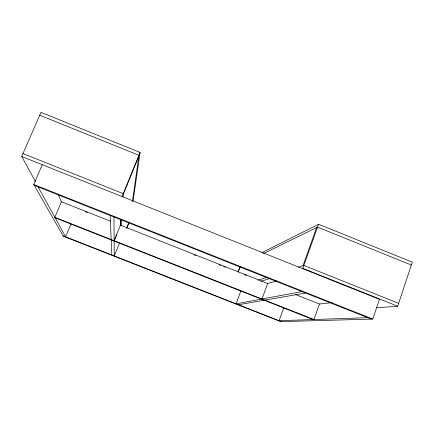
<?xml version="1.0" encoding="UTF-8"?>
<svg xmlns="http://www.w3.org/2000/svg" width="434" height="434" viewBox="0 0 434 434"><rect width="100%" height="100%" fill="white"/><g stroke="black" fill="none" stroke-linecap="round" stroke-linejoin="round"><path stroke-width="0.65" d="M114.137 240.686L120.435 225.165L120.76 219.192M120.489 225.664L120.826 219.571M121.243 225.978L121.639 219.772M123.082 197.031L123.294 193.662L22.969 153.576M132.446 201.474L138.951 155.296L39.733 115.205M133.048 201.105L140.111 152.448L40.975 112.357L21.7 156.484L35.393 181.434M376.772 307.717L397.69 306.236L412.3 262.174L318.567 224.269L261.859 252.669M42.266 164.692L33.733 184.499L63.31 236.183L280.82 321.643L372.79 319.066L379.441 299.297L21.7 156.484M331.473 302.699L319.413 304.012L313.977 319.511L54.82 217.288L55.096 217.787L313.082 319.543M283.673 307.907L279.084 320.699L367.712 317.683M302.992 265.727L316.641 227.562M318.567 224.269L302.807 268.353L397.69 306.236M261.979 298.999L267.637 283.494L276.67 280.961M240.827 291.002L236.085 303.805L301.95 291.588M238.103 271.657L239.98 266.617M238.212 272.134L240.333 266.449M119.448 243.132L114.272 255.941L113.936 216.973M126.771 227.975L129.012 222.43M126.739 228.251L128.969 222.723M114.142 241.076L116.898 234.279M122.111 196.569L140.111 152.448M123.256 194.275L138.837 156.077M70.964 224.009L65.615 236.828L38.127 186.902M54.868 217.304L61.422 201.777L58.243 194.372M263.416 253.602L317.552 227.112L411.356 265.022M258.149 280.163L266.899 277.348M298.478 267.181L303.849 265.451L398.651 303.333M260.812 281.303L269.856 278.514M238.461 304.739L305.596 293.031M63.114 235.841L281.438 321.627M85.493 211.792L87.375 212.535M193.993 254.78L195.88 255.528M219.148 264.745L221.036 265.494M223.553 266.492L225.436 267.241M244.304 274.717L246.192 275.465M33.733 184.499L372.79 319.066M34.215 185.34L371.309 319.109M61.422 201.777L110.551 221.248M120.435 225.165L267.637 283.494M295.581 294.567L319.413 304.012M110.149 215.47L111.831 254.986"/></g></svg>
